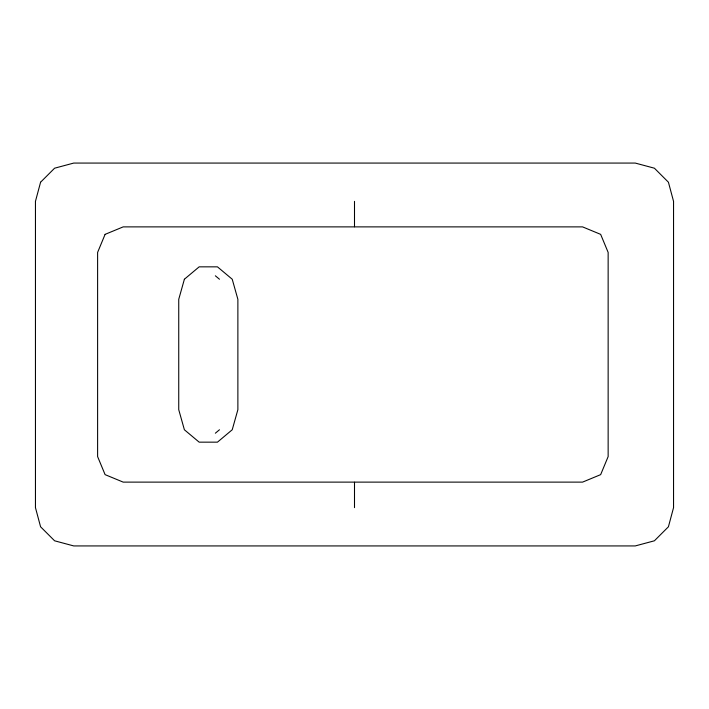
<?xml version="1.0" encoding="UTF-8"?>
<svg xmlns="http://www.w3.org/2000/svg" width="709" height="709" viewBox="0 0 709 709"><rect width="100%" height="100%" fill="white"/><g stroke="black" fill="none" stroke-linecap="round" stroke-linejoin="round"><path stroke-width="1.06" d="M215.359 433.208L219.471 429.76M215.359 275.792L219.471 279.24M354.5 201.356L354.5 226.791M354.5 482.209L354.5 507.644M40.581 182.213L35.45 201.356L35.45 507.644L40.581 526.787L54.593 540.799L73.736 545.93L635.264 545.93L654.407 540.799L668.419 526.787L673.55 507.644L673.55 201.356L668.419 182.213L654.407 168.201L635.264 163.07L73.736 163.07L54.593 168.201L40.581 182.213M184.384 279.24L178.739 299.313L178.739 409.687L184.384 429.76L199.167 442.159L217.45 442.159L232.233 429.76L237.878 409.687L237.878 299.313L232.233 279.24L217.45 266.841L199.167 266.841L184.384 279.24M105.1 234.36L97.612 252.404L97.612 456.596L105.1 474.64L123.189 482.12L582.568 482.12L600.656 474.64L608.145 456.596L608.145 252.404L600.656 234.36L582.568 226.88L123.189 226.88L105.1 234.36"/></g></svg>
